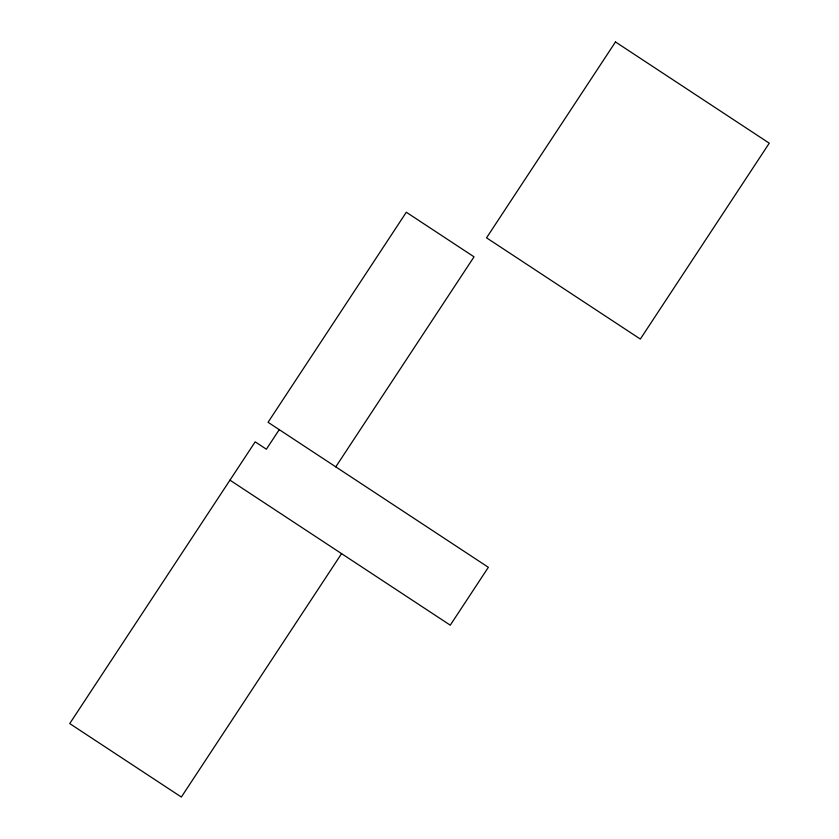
<?xml version="1.0" encoding="UTF-8"?>
<svg xmlns="http://www.w3.org/2000/svg" width="839" height="839" viewBox="0 0 839 839"><rect width="100%" height="100%" fill="white"/><g stroke="black" fill="none" stroke-linecap="round" stroke-linejoin="round"><path stroke-width="1.26" d="M279.251 429.662L266.382 449.211L255.182 441.838L69.731 723.575L181.35 797.05L341.578 553.635M335.778 466.862L474.035 256.828L406.317 212.246L268.06 422.29L488.361 567.3L450.27 625.181L229.959 480.16M615.48 41.95L486.547 237.825L640.335 339.061L769.269 143.186L615.48 41.95"/></g></svg>
